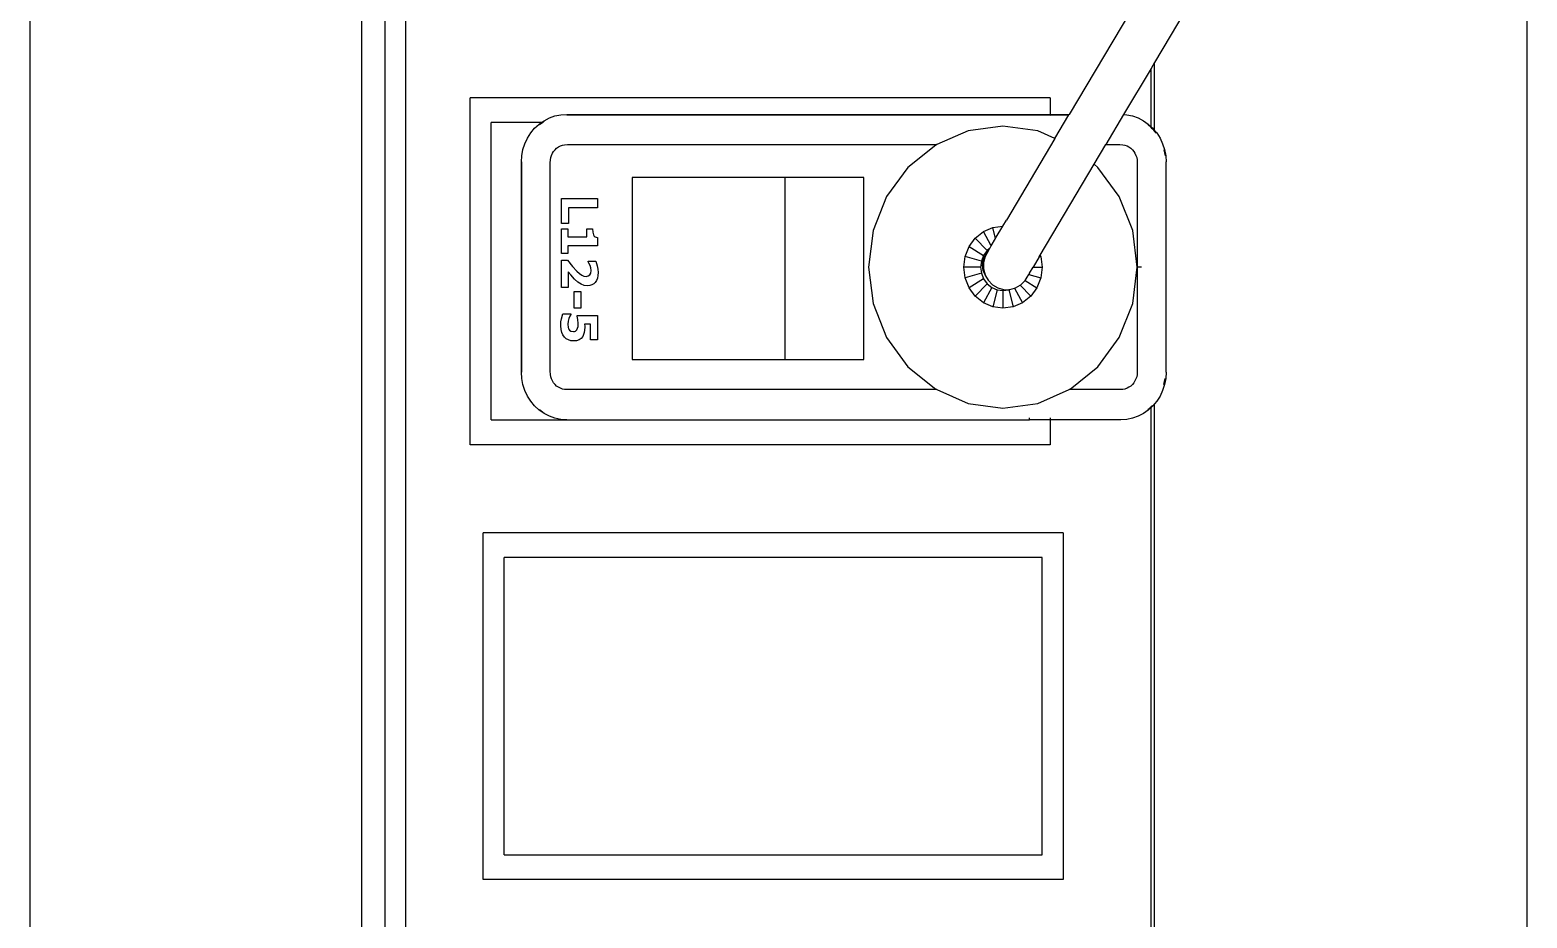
# Model space of a CAD drawing. Header units: centimetres. Extents: x 127 to 455, y 35 to 178.
# Drawn here: x 245.55 to 275.78, y 72.02 to 89.93 of the extents above; entities that cross this region are included whole.
import ezdxf

# ---------------------------------------------------------------- set-up
doc = ezdxf.new("R2010")
doc.units = ezdxf.units.CM
doc.layers.add('Edges', color=7, linetype='Continuous')

# ---------------------------------------------------------------- blocks, each defined once
blk = doc.blocks.new('Philips+Ultrasound+fr')
at = {"layer": 'Edges'}
for p, q in [((-9.316, -0.044), (-9.316, -48)), ((-8.844, -48), (-8.844, -0.044)), ((-8.426, -48), (-8.426, -0.044)), ((-16.013, -3.883), (-16.012, -48)), ((14.212, -48), (14.212, -4.555)), ((6.447, -15.77), (4.971, -18.254)), ((7.519, -15.817), (6.692, -17.208)), ((6.692, -17.208), (6.622, -17.327)), ((6.692, -18.578), (6.692, -17.208)), ((6.622, -17.327), (6.068, -18.258)), ((6.622, -18.503), (6.622, -17.327)), ((4.582, -17.918), (-7.122, -17.918)), ((-7.122, -24.918), (-7.122, -17.918)), ((4.582, -17.918), (4.582, -18.254)), ((-6.704, -24.418), (-6.704, -18.418)), ((-5.684, -18.418), (-6.704, -18.418)), ((-5.734, -18.453), (-5.684, -18.418)), ((-5.727, -18.462), (-5.663, -18.418)), ((-5.684, -18.418), (-5.634, -18.383)), ((-5.663, -18.418), (-5.684, -18.418)), ((-5.656, -18.418), (-5.663, -18.418)), ((-5.656, -18.418), (-5.628, -18.394)), ((-5.634, -18.383), (-5.527, -18.327)), ((-5.527, -18.327), (-5.413, -18.287)), ((-5.413, -18.287), (-5.296, -18.263)), ((-5.296, -18.263), (-5.177, -18.254)), ((-5.177, -18.254), (4.582, -18.254)), ((-5.176, -18.266), (4.582, -18.271)), ((4.582, -18.254), (4.971, -18.254)), ((4.582, -18.271), (4.582, -18.254)), ((4.582, -18.271), (4.963, -18.266)), ((4.682, -18.74), (4.963, -18.266)), ((4.963, -18.266), (4.971, -18.254)), ((6.068, -18.258), (5.707, -18.864)), ((6.068, -18.258), (6.129, -18.263)), ((6.129, -18.263), (6.246, -18.287)), ((6.246, -18.287), (6.359, -18.327)), ((6.359, -18.327), (6.467, -18.383)), ((6.467, -18.383), (6.566, -18.453)), ((-6.022, -18.847), (-5.969, -18.734)), ((-5.969, -18.734), (-5.903, -18.63)), ((-5.903, -18.63), (-5.824, -18.536)), ((-5.824, -18.536), (-5.734, -18.453)), ((2.929, -18.588), (2.294, -18.864)), ((3.631, -18.492), (2.929, -18.588)), ((4.333, -18.588), (3.631, -18.492)), ((4.682, -18.74), (4.333, -18.588)), ((6.559, -18.462), (6.622, -18.52)), ((6.566, -18.453), (6.622, -18.503)), ((6.622, -18.503), (6.656, -18.536)), ((6.622, -18.52), (6.622, -18.503)), ((6.622, -18.525), (6.622, -18.52)), ((6.622, -18.525), (6.648, -18.544)), ((6.648, -18.544), (6.692, -18.596)), ((6.656, -18.536), (6.692, -18.578)), ((6.692, -18.578), (6.735, -18.63)), ((6.692, -18.596), (6.692, -18.578)), ((6.692, -18.603), (6.692, -18.596)), ((6.692, -18.603), (6.726, -18.637)), ((6.735, -18.63), (6.802, -18.734)), ((6.802, -18.734), (6.855, -18.847)), ((-6.084, -19.089), (-6.061, -18.966)), ((-6.061, -18.966), (-6.022, -18.847)), ((-5.484, -19.081), (-5.465, -19.04)), ((-5.465, -19.04), (-5.44, -19.002)), ((-5.44, -19.002), (-5.412, -18.968)), ((-5.412, -18.968), (-5.379, -18.938)), ((-5.379, -18.938), (-5.343, -18.912)), ((-5.343, -18.912), (-5.304, -18.892)), ((-5.304, -18.892), (-5.263, -18.878)), ((-5.263, -18.878), (-5.22, -18.869)), ((-5.22, -18.869), (-5.158, -18.864)), ((-5.158, -18.864), (2.294, -18.864)), ((2.275, -18.873), (1.714, -19.325)), ((2.294, -18.864), (2.275, -18.873)), ((4.682, -18.74), (3.7, -20.392)), ((5.471, -19.262), (5.707, -18.864)), ((5.707, -18.864), (5.99, -18.864)), ((5.99, -18.864), (6.053, -18.869)), ((6.053, -18.869), (6.095, -18.878)), ((6.095, -18.878), (6.136, -18.892)), ((6.136, -18.892), (6.175, -18.912)), ((6.175, -18.912), (6.212, -18.938)), ((6.212, -18.938), (6.244, -18.968)), ((6.244, -18.968), (6.273, -19.002)), ((6.273, -19.002), (6.297, -19.04)), ((6.297, -19.04), (6.317, -19.081)), ((6.855, -18.847), (6.893, -18.966)), ((6.882, -18.969), (6.905, -19.091)), ((6.893, -18.966), (6.917, -19.089)), ((-6.092, -19.214), (-6.084, -19.089)), ((-6.092, -23.458), (-6.092, -19.214)), ((-6.08, -23.458), (-6.08, -19.215)), ((-5.51, -19.234), (-5.506, -19.169)), ((-5.51, -23.438), (-5.51, -19.234)), ((-5.506, -19.169), (-5.498, -19.124)), ((-5.498, -19.124), (-5.484, -19.081)), ((1.714, -19.325), (1.283, -19.914)), ((4.384, -21.092), (5.471, -19.262)), ((5.549, -19.325), (5.471, -19.262)), ((5.98, -19.914), (5.549, -19.325)), ((6.317, -19.081), (6.331, -19.124)), ((6.331, -19.124), (6.339, -19.169)), ((6.339, -19.169), (6.343, -19.234)), ((6.343, -19.234), (6.343, -21.336)), ((6.917, -19.089), (6.925, -19.214)), ((6.925, -23.458), (6.925, -19.214)), ((-3.855, -19.526), (-3.855, -23.202)), ((-0.774, -19.526), (-3.855, -19.526)), ((-0.774, -19.526), (-0.774, -23.202)), ((0.822, -19.526), (-0.774, -19.526)), ((0.822, -23.202), (0.822, -19.526)), ((1.283, -19.914), (1.012, -20.6)), ((6.251, -20.6), (5.98, -19.914)), ((-5.281, -20.454), (-5.281, -19.955)), ((-5.281, -19.955), (-4.556, -19.955)), ((-4.556, -20.143), (-5.142, -20.143)), ((-5.142, -20.143), (-5.142, -20.454)), ((-4.556, -19.955), (-4.556, -20.143)), ((-5.142, -20.454), (-5.281, -20.454)), ((3.236, -20.618), (3.427, -20.535)), ((3.427, -20.535), (3.631, -20.507)), ((3.484, -20.758), (3.427, -20.535)), ((3.497, -20.734), (3.631, -20.507)), ((3.631, -20.507), (3.7, -20.392)), ((-5.281, -21.058), (-5.281, -20.564)), ((-5.281, -20.564), (-5.154, -20.564)), ((-5.154, -20.564), (-5.154, -20.722)), ((-5.154, -20.722), (-4.771, -20.722)), ((-4.771, -20.722), (-4.771, -20.564)), ((-4.771, -20.564), (-4.653, -20.564)), ((-4.653, -20.564), (-4.649, -20.633)), ((-4.649, -20.633), (-4.635, -20.688)), ((-4.635, -20.688), (-4.621, -20.709)), ((-4.621, -20.709), (-4.603, -20.725)), ((-4.603, -20.725), (-4.581, -20.735)), ((-4.581, -20.735), (-4.555, -20.74)), ((-4.555, -20.74), (-4.555, -20.904)), ((1.012, -20.6), (0.919, -21.336)), ((2.946, -20.921), (3.072, -20.75)), ((3.072, -20.75), (3.236, -20.618)), ((3.072, -20.75), (3.313, -21.002)), ((3.396, -20.909), (3.236, -20.618)), ((3.396, -20.909), (3.484, -20.758)), ((3.484, -20.758), (3.497, -20.734)), ((6.343, -21.336), (6.251, -20.6)), ((-5.154, -21.058), (-5.281, -21.058)), ((-4.555, -20.904), (-5.154, -20.904)), ((-5.154, -20.904), (-5.154, -21.058)), ((2.84, -21.336), (2.867, -21.121)), ((2.867, -21.121), (2.946, -20.921)), ((3.196, -21.214), (2.867, -21.121)), ((2.946, -20.921), (3.241, -21.1)), ((3.241, -21.1), (3.196, -21.214)), ((3.269, -21.123), (3.238, -21.245)), ((3.239, -21.174), (3.265, -21.105)), ((3.313, -21.002), (3.241, -21.1)), ((3.265, -21.105), (3.324, -21.02)), ((3.33, -21.015), (3.269, -21.123)), ((3.361, -20.963), (3.313, -21.002)), ((3.324, -21.02), (3.33, -21.015)), ((3.33, -21.015), (3.337, -21.009)), ((3.339, -21.005), (3.337, -21.009)), ((3.339, -21.005), (3.361, -20.963)), ((3.368, -20.957), (3.361, -20.963)), ((3.368, -20.957), (3.371, -20.946)), ((3.371, -20.946), (3.396, -20.909)), ((4.36, -21.131), (4.238, -21.336)), ((4.36, -21.131), (4.384, -21.092)), ((4.36, -21.131), (4.395, -21.121)), ((4.384, -21.092), (4.395, -21.121)), ((4.395, -21.121), (4.422, -21.336)), ((-5.281, -21.745), (-5.281, -21.196)), ((-5.281, -21.196), (-5.162, -21.196)), ((-5.162, -21.196), (-5.061, -21.322)), ((-5.096, -21.49), (-5.144, -21.429)), ((-5.144, -21.429), (-5.144, -21.745)), ((-5.061, -21.322), (-4.971, -21.419)), ((-4.971, -21.419), (-4.918, -21.466)), ((-4.746, -21.229), (-4.746, -21.214)), ((-4.746, -21.214), (-4.588, -21.214)), ((-4.728, -21.256), (-4.746, -21.229)), ((-4.705, -21.3), (-4.728, -21.256)), ((-4.708, -21.492), (-4.688, -21.455)), ((-4.688, -21.351), (-4.705, -21.3)), ((-4.681, -21.405), (-4.688, -21.351)), ((-4.688, -21.455), (-4.681, -21.405)), ((-4.588, -21.214), (-4.558, -21.313)), ((-4.558, -21.313), (-4.546, -21.379)), ((-4.546, -21.379), (-4.542, -21.443)), ((-4.542, -21.443), (-4.546, -21.505)), ((0.919, -21.336), (1.012, -22.072)), ((2.867, -21.551), (2.84, -21.336)), ((3.18, -21.336), (2.84, -21.336)), ((3.196, -21.459), (2.867, -21.551)), ((3.196, -21.214), (3.18, -21.336)), ((3.18, -21.336), (3.196, -21.459)), ((3.196, -21.459), (3.241, -21.573)), ((3.219, -21.306), (3.229, -21.202)), ((3.235, -21.409), (3.219, -21.306)), ((3.229, -21.202), (3.239, -21.174)), ((3.271, -21.492), (3.235, -21.409)), ((3.238, -21.245), (3.238, -21.371)), ((3.238, -21.371), (3.271, -21.492)), ((4.164, -21.461), (4.238, -21.336)), ((4.238, -21.336), (4.422, -21.336)), ((4.422, -21.336), (4.395, -21.551)), ((6.251, -22.072), (6.343, -21.336)), ((6.428, -21.336), (6.343, -21.336)), ((6.343, -21.336), (6.343, -23.438)), ((-5.144, -21.745), (-5.281, -21.745)), ((-5.019, -21.578), (-5.096, -21.49)), ((-4.951, -21.64), (-5.019, -21.578)), ((-4.887, -21.682), (-4.951, -21.64)), ((-4.918, -21.466), (-4.873, -21.499)), ((-4.825, -21.705), (-4.887, -21.682)), ((-4.873, -21.499), (-4.83, -21.517)), ((-4.83, -21.517), (-4.786, -21.523)), ((-4.761, -21.713), (-4.825, -21.705)), ((-4.786, -21.523), (-4.741, -21.515)), ((-4.712, -21.709), (-4.761, -21.713)), ((-4.741, -21.515), (-4.708, -21.492)), ((-4.669, -21.696), (-4.712, -21.709)), ((-4.631, -21.674), (-4.669, -21.696)), ((-4.6, -21.644), (-4.631, -21.674)), ((-4.575, -21.606), (-4.6, -21.644)), ((-4.557, -21.56), (-4.575, -21.606)), ((-4.546, -21.505), (-4.557, -21.56)), ((2.946, -21.751), (2.867, -21.551)), ((3.241, -21.573), (2.946, -21.751)), ((3.072, -21.923), (2.946, -21.751)), ((3.313, -21.671), (3.072, -21.923)), ((3.406, -21.746), (3.236, -22.055)), ((3.241, -21.573), (3.313, -21.671)), ((3.271, -21.492), (3.277, -21.505)), ((3.28, -21.509), (3.277, -21.505)), ((3.28, -21.509), (3.332, -21.602)), ((3.313, -21.671), (3.406, -21.746)), ((3.332, -21.602), (3.419, -21.691)), ((3.406, -21.746), (3.515, -21.793)), ((3.419, -21.691), (3.526, -21.755)), ((3.526, -21.755), (3.644, -21.788)), ((3.767, -21.789), (3.866, -21.762)), ((3.866, -21.762), (3.885, -21.757)), ((3.866, -21.762), (4.027, -22.055)), ((3.885, -21.757), (3.98, -21.702)), ((3.98, -21.702), (3.991, -21.695)), ((3.98, -21.702), (4.191, -21.923)), ((3.991, -21.695), (4.079, -21.607)), ((4.079, -21.607), (4.119, -21.536)), ((4.079, -21.607), (4.316, -21.751)), ((4.119, -21.536), (4.151, -21.482)), ((4.151, -21.482), (4.164, -21.461)), ((4.151, -21.482), (4.395, -21.551)), ((4.164, -21.48), (4.164, -21.461)), ((4.316, -21.751), (4.191, -21.923)), ((4.395, -21.551), (4.316, -21.751)), ((-5.029, -22.163), (-5.029, -21.83)), ((-5.029, -21.83), (-4.893, -21.83)), ((-4.893, -21.83), (-4.893, -22.163)), ((3.236, -22.055), (3.072, -21.923)), ((3.427, -22.138), (3.236, -22.055)), ((3.515, -21.793), (3.427, -22.138)), ((3.515, -21.793), (3.631, -21.809)), ((3.631, -21.809), (3.748, -21.793)), ((3.631, -21.809), (3.631, -22.166)), ((3.644, -21.788), (3.748, -21.793)), ((3.748, -21.793), (3.757, -21.789)), ((3.748, -21.793), (3.836, -22.138)), ((3.757, -21.789), (3.767, -21.789)), ((4.027, -22.055), (3.836, -22.138)), ((4.191, -21.923), (4.027, -22.055)), ((-5.282, -22.377), (-5.252, -22.278)), ((-5.252, -22.278), (-5.094, -22.278)), ((-5.111, -22.327), (-5.132, -22.373)), ((-5.094, -22.295), (-5.111, -22.327)), ((-5.094, -22.278), (-5.094, -22.295)), ((-4.893, -22.163), (-5.029, -22.163)), ((-4.963, -22.327), (-4.963, -22.31)), ((-4.963, -22.31), (-4.556, -22.31)), ((-4.949, -22.394), (-4.963, -22.327)), ((-4.556, -22.31), (-4.556, -22.805)), ((1.012, -22.072), (1.283, -22.759)), ((3.631, -22.166), (3.427, -22.138)), ((3.836, -22.138), (3.631, -22.166)), ((5.98, -22.759), (6.251, -22.072)), ((-5.296, -22.521), (-5.292, -22.443)), ((-5.291, -22.593), (-5.296, -22.521)), ((-5.292, -22.443), (-5.282, -22.377)), ((-5.277, -22.653), (-5.291, -22.593)), ((-5.254, -22.704), (-5.277, -22.653)), ((-5.149, -22.427), (-5.155, -22.488)), ((-5.155, -22.488), (-5.148, -22.551)), ((-5.132, -22.373), (-5.149, -22.427)), ((-5.148, -22.551), (-5.138, -22.581)), ((-5.138, -22.581), (-5.123, -22.605)), ((-5.123, -22.605), (-5.09, -22.629)), ((-5.09, -22.629), (-5.042, -22.637)), ((-5.042, -22.637), (-5.018, -22.634)), ((-5.018, -22.634), (-4.998, -22.626)), ((-4.998, -22.626), (-4.969, -22.598)), ((-4.969, -22.598), (-4.955, -22.57)), ((-4.955, -22.57), (-4.948, -22.536)), ((-4.943, -22.474), (-4.949, -22.394)), ((-4.948, -22.536), (-4.943, -22.474)), ((-4.822, -22.655), (-4.835, -22.698)), ((-4.811, -22.556), (-4.822, -22.655)), ((-4.693, -22.488), (-4.814, -22.488)), ((-4.814, -22.488), (-4.812, -22.524)), ((-4.812, -22.524), (-4.811, -22.556)), ((-4.693, -22.805), (-4.693, -22.488)), ((-5.223, -22.747), (-5.254, -22.704)), ((-5.185, -22.781), (-5.223, -22.747)), ((-5.14, -22.806), (-5.185, -22.781)), ((-5.09, -22.821), (-5.14, -22.806)), ((-5.035, -22.826), (-5.09, -22.821)), ((-4.976, -22.82), (-5.035, -22.826)), ((-4.926, -22.802), (-4.976, -22.82)), ((-4.885, -22.774), (-4.926, -22.802)), ((-4.854, -22.736), (-4.885, -22.774)), ((-4.835, -22.698), (-4.854, -22.736)), ((-4.556, -22.805), (-4.693, -22.805)), ((1.283, -22.759), (1.714, -23.348)), ((5.549, -23.348), (5.98, -22.759)), ((-3.855, -23.202), (-0.774, -23.202)), ((-0.774, -23.202), (0.822, -23.202)), ((-6.084, -23.583), (-6.092, -23.458)), ((-5.506, -23.503), (-5.51, -23.438)), ((-5.498, -23.548), (-5.506, -23.503)), ((-5.484, -23.591), (-5.498, -23.548)), ((1.714, -23.348), (2.275, -23.8)), ((4.987, -23.8), (5.549, -23.348)), ((6.331, -23.548), (6.317, -23.591)), ((6.339, -23.503), (6.331, -23.548)), ((6.343, -23.438), (6.339, -23.503)), ((6.925, -23.458), (6.917, -23.583)), ((-6.061, -23.706), (-6.084, -23.583)), ((-6.022, -23.825), (-6.061, -23.706)), ((-5.969, -23.938), (-6.022, -23.825)), ((-5.465, -23.632), (-5.484, -23.591)), ((-5.44, -23.67), (-5.465, -23.632)), ((-5.412, -23.705), (-5.44, -23.67)), ((-5.379, -23.735), (-5.412, -23.705)), ((-5.343, -23.76), (-5.379, -23.735)), ((-5.304, -23.78), (-5.343, -23.76)), ((-5.263, -23.795), (-5.304, -23.78)), ((-5.22, -23.804), (-5.263, -23.795)), ((-5.158, -23.808), (-5.22, -23.804)), ((2.294, -23.808), (-5.158, -23.808)), ((2.275, -23.8), (2.294, -23.808)), ((2.294, -23.808), (2.929, -24.084)), ((4.333, -24.084), (4.968, -23.808)), ((4.968, -23.808), (4.987, -23.8)), ((5.99, -23.808), (4.968, -23.808)), ((6.053, -23.804), (5.99, -23.808)), ((6.095, -23.795), (6.053, -23.804)), ((6.136, -23.78), (6.095, -23.795)), ((6.175, -23.76), (6.136, -23.78)), ((6.212, -23.735), (6.175, -23.76)), ((6.244, -23.705), (6.212, -23.735)), ((6.273, -23.67), (6.244, -23.705)), ((6.297, -23.632), (6.273, -23.67)), ((6.317, -23.591), (6.297, -23.632)), ((6.855, -23.825), (6.802, -23.938)), ((6.893, -23.706), (6.855, -23.825)), ((6.882, -23.703), (6.905, -23.582)), ((6.917, -23.583), (6.893, -23.706)), ((-5.903, -24.042), (-5.969, -23.938)), ((-5.824, -24.137), (-5.903, -24.042)), ((-5.734, -24.22), (-5.824, -24.137)), ((2.929, -24.084), (3.631, -24.181)), ((3.631, -24.181), (4.333, -24.084)), ((6.559, -24.21), (6.622, -24.153)), ((6.622, -24.169), (6.566, -24.22)), ((6.622, -24.147), (6.648, -24.128)), ((6.656, -24.137), (6.622, -24.169)), ((6.622, -24.153), (6.622, -24.147)), ((6.622, -24.169), (6.622, -24.153)), ((6.622, -48), (6.622, -24.169)), ((6.692, -24.093), (6.656, -24.137)), ((6.735, -24.042), (6.692, -24.093)), ((6.692, -48), (6.692, -24.093)), ((6.802, -23.938), (6.735, -24.042)), ((-6.704, -24.418), (-5.177, -24.418)), ((-5.634, -24.289), (-5.734, -24.22)), ((-5.727, -24.21), (-5.628, -24.279)), ((-5.527, -24.345), (-5.634, -24.289)), ((-5.413, -24.385), (-5.527, -24.345)), ((-5.296, -24.41), (-5.413, -24.385)), ((-5.177, -24.418), (-5.296, -24.41)), ((-5.177, -24.418), (4.164, -24.418)), ((4.164, -24.402), (4.164, -24.374)), ((4.582, -24.417), (4.164, -24.418)), ((4.582, -24.374), (4.582, -24.402)), ((4.582, -24.417), (4.582, -24.918)), ((6.01, -24.418), (4.582, -24.417)), ((6.129, -24.41), (6.01, -24.418)), ((6.246, -24.385), (6.129, -24.41)), ((6.359, -24.345), (6.246, -24.385)), ((6.467, -24.289), (6.359, -24.345)), ((6.566, -24.22), (6.467, -24.289)), ((4.582, -24.918), (-7.122, -24.918)), ((4.844, -26.693), (-6.86, -26.693)), ((-6.86, -33.693), (-6.86, -26.693)), ((4.844, -26.693), (4.844, -33.693)), ((-6.442, -33.193), (-6.442, -27.193)), ((4.426, -27.193), (-6.442, -27.193)), ((4.426, -33.193), (4.426, -27.193)), ((-6.442, -33.193), (4.426, -33.193)), ((4.844, -33.693), (-6.86, -33.693))]:
    blk.add_line(p, q, dxfattribs=at)

msp = doc.modelspace()

# ---------------------------------------------------------------- block references
msp.add_blockref('Philips+Ultrasound+fr', (261.567, 106.483))

doc.saveas('drawing.dxf')
